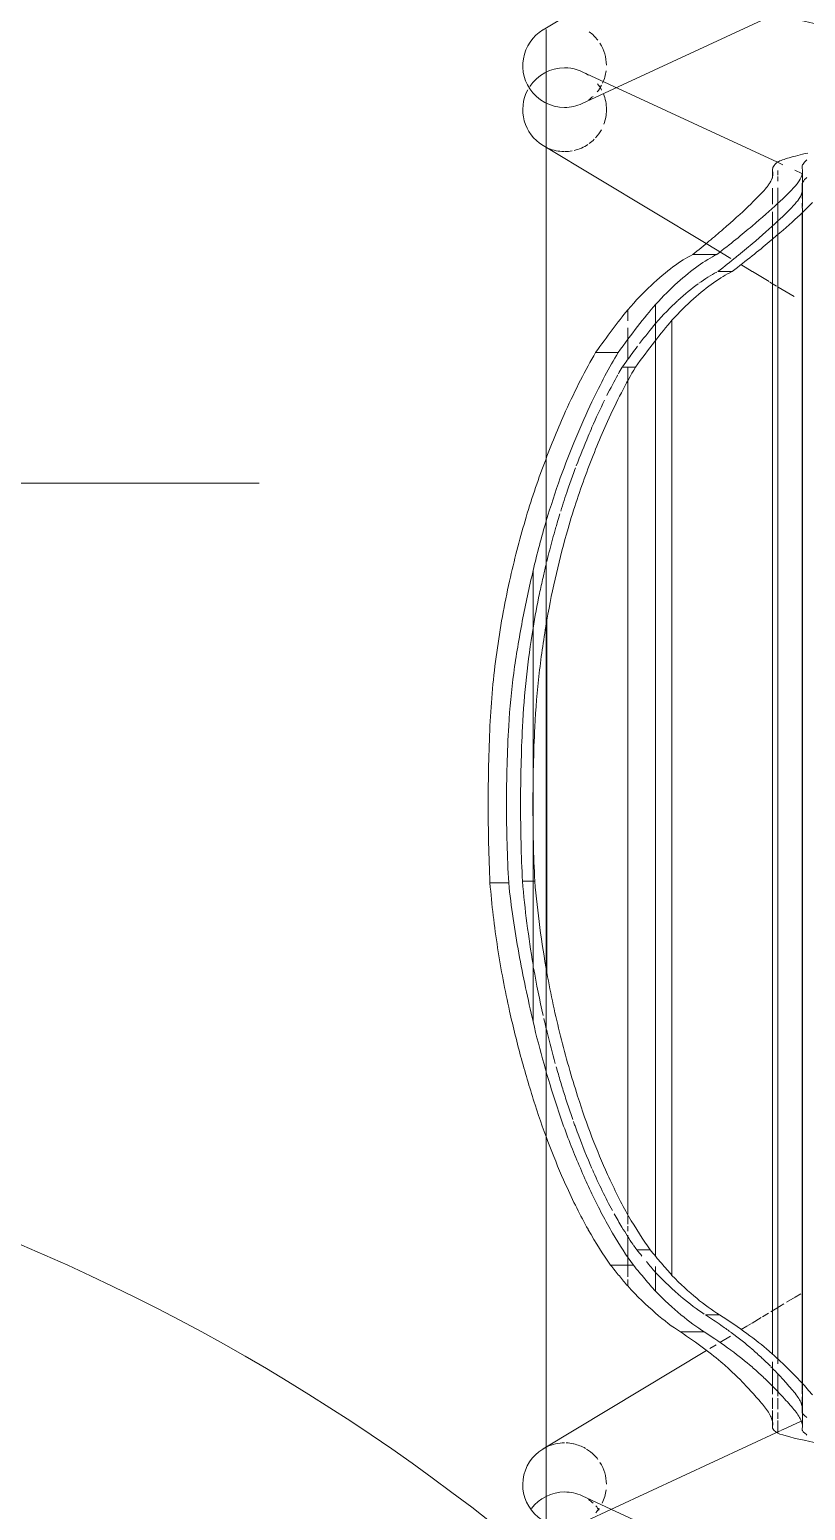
# Model space of a CAD drawing. Header units: millimetres. Extents: x 98018 to 155899, y -1987 to 21700.
# Drawn here: x 105661.9 to 105884.4, y 17855.6 to 18280 of the extents above; entities that cross this region are included whole.
import ezdxf

# ---------------------------------------------------------------- set-up
doc = ezdxf.new("R2010")
doc.units = ezdxf.units.MM
doc.linetypes.add('Осевая', pattern=[3175, 635, -476.25, 1587.5, -476.25])
doc.layers.add('I-FURN-1', color=7, linetype='Continuous', lineweight=9, true_color=0xf0f0f0)
doc.layers.add('Оси-2', color=7, linetype='Осевая', lineweight=9)

# ---------------------------------------------------------------- blocks, each defined once
blk = doc.blocks.new('Chair_IconsOfDenmark_NamNam_WoodChair - 1_187-V14-План разверток пом_ 2_49_ Этаж 2')
at = {"layer": 'I-FURN-1'}
for p, q in [((26.64, 260.87), (54.83, 214)), ((31.75, 192.92), (5.47, 249.64))]:
    blk.add_line(p, q, dxfattribs=at)
for start, end in [(123.4579, 180), (25.0917, 123.4579), (180, 204.8593), (215.0526, 222.767), (307.2529, 324.0118), (231.0127, 242.2413), (245.3134, 262.9377), (270.6963, 302.3007)]:
    blk.add_arc((16.35, 254.69), 12, start, end, dxfattribs=at)
blk.add_open_spline([(25.53, 167.51), (26.11, 170.8), (27.22, 177), (29.28, 187.31), (30.48, 192.06), (31.12, 193.59)], degree=3, knots=[0, 0, 0, 0, 0.25, 0.5, 1, 1, 1, 1], dxfattribs=at)
blk = doc.blocks.new('Chair_IconsOfDenmark_NamNam_WoodChair - 1_187-V15-План разверток пом_ 2_49_ Этаж 2')
at = {"layer": 'I-FURN-1'}
for p, q in [((188.81, 270.72), (188.81, 276.1)), ((165.38, 263.74), (149.05, 263.74)), ((261.79, 263.74), (165.38, 263.74)), ((261.79, 263.74), (165.38, 263.74)), ((189.26, 266.79), (189.26, 263.25)), ((278.31, 263.74), (261.79, 263.74)), ((26.64, 260.87), (54.83, 214)), ((264.14, 259.78), (163.1, 259.78)), ((371.99, 214.14), (400.09, 260.87)), ((31.75, 192.92), (5.47, 249.64)), ((421.27, 249.64), (395.33, 193.66)), ((340.75, 239.38), (340.75, 245.82)), ((79.27, 234.97), (79.27, 241.51)), ((336.59, 238.17), (336.59, 234.38)), ((75.16, 236.61), (73.3, 236.61)), ((87.82, 236.61), (75.9, 236.61)), ((83.69, 234.02), (83.69, 230.18)), ((90.47, 236.61), (89.01, 236.61)), ((93.38, 236.61), (91.06, 236.61)), ((336.59, 236.61), (93.87, 236.61)), ((347.87, 236.61), (338.72, 236.61)), ((353.01, 236.61), (349.9, 236.61)), ((77.21, 228.61), (71.82, 228.61)), ((78.88, 228.61), (77.21, 228.61)), ((78.88, 228.61), (77.21, 228.61)), ((349.14, 228.61), (81.81, 228.61)), ((348.77, 228.61), (81.81, 228.61)), ((354.59, 228.61), (348.77, 228.61)), ((60.16, 214.64), (60.16, 221.48)), ((350.06, 223.91), (76.35, 223.91)), ((368.9, 211.03), (368.9, 217.96)), ((55.38, 213.09), (56.48, 211.26)), ((65.06, 214.31), (65.06, 210.29)), ((367.73, 207.05), (371.99, 214.14)), ((57.11, 210.2), (58.94, 207.17)), ((363.99, 207.05), (363.99, 210.74)), ((60.8, 204.07), (61.76, 202.48)), ((363.99, 206.68), (363.99, 207.05)), ((364.05, 200.95), (365.97, 204.14)), ((61.78, 202.44), (62.57, 201.12)), ((62.68, 200.94), (64.25, 198.33)), ((361.1, 196.04), (363.98, 200.83)), ((64.47, 197.96), (65.53, 196.21)), ((65.91, 195.58), (68.17, 191.81)), ((359.84, 193.94), (360.99, 195.86)), ((32.96, 193.59), (31.12, 193.59)), ((32.76, 190.73), (31.86, 192.68)), ((35.34, 195.1), (32.83, 195.1)), ((34.78, 193.59), (32.96, 193.59)), ((37.05, 193.59), (35.22, 193.59)), ((37.58, 195.1), (35.34, 195.1)), ((41.13, 193.59), (37.96, 193.59)), ((41.21, 195.1), (38.1, 195.1)), ((48.1, 193.59), (41.72, 193.59)), ((50.14, 195.1), (42.28, 195.1)), ((51.56, 195.1), (50.14, 195.1)), ((52.37, 193.59), (51.02, 193.59)), ((378.4, 193.59), (52.45, 193.59)), ((377.09, 195.1), (53.8, 195.1)), ((68.65, 191.02), (70.09, 188.62)), ((356.8, 188.9), (359.56, 193.48)), ((381.06, 195.1), (377.09, 195.1)), ((388.01, 193.59), (378.4, 193.59)), ((387.89, 195.1), (383.31, 195.1)), ((391.21, 193.59), (389.93, 193.59)), ((393.12, 195.1), (390.75, 195.1)), ((392.97, 193.59), (391.58, 193.59)), ((395.33, 193.66), (394.62, 192.13)), ((34.57, 186.84), (32.76, 190.73)), ((70.14, 188.54), (71.08, 186.98)), ((393, 188.63), (392.08, 186.65)), ((33.1, 186.5), (43.37, 186.5)), ((39.68, 186.6), (37.29, 186.6)), ((41.58, 186.6), (39.68, 186.6)), ((380.9, 186.6), (42.36, 186.6)), ((43.5, 186.5), (381, 186.5)), ((381.06, 186.5), (382.24, 186.5)), ((383.55, 186.6), (382.19, 186.6)), ((382.6, 186.5), (392.79, 186.5)), ((386.52, 186.6), (384.89, 186.6)), ((388.82, 186.6), (386.52, 186.6))]:
    blk.add_line(p, q, dxfattribs=at)
for centre, start, end in [((16.35, 254.69), 127.3539, 180), ((16.35, 254.69), 25.0917, 127.3539), ((410.38, 254.69), 61.7005, 148.9747), ((410.38, 254.69), 0, 56.5421), ((16.35, 254.69), 0, 25.0917), ((410.38, 254.69), 157.4126, 179.0711), ((410.38, 254.69), 180, 190.2406), ((410.38, 254.69), 325.4021, 0), ((16.35, 254.69), 330.2063, 347.3289), ((16.35, 254.69), 347.8882, 357.8557), ((410.38, 254.69), 193.2652, 213.8914), ((16.35, 254.69), 307.2529, 315), ((16.35, 254.69), 315, 328.5397), ((410.38, 254.69), 215.9882, 225), ((16.35, 254.69), 228.0907, 235.718), ((16.35, 254.69), 244.0927, 262.9377), ((16.35, 254.69), 270.6963, 302.3007), ((410.38, 254.69), 227.7598, 241.4145), ((410.38, 254.69), 249.8446, 269.42), ((410.38, 254.69), 270, 292.2819), ((410.38, 254.69), 297.7587, 308.2589)]:
    blk.add_arc(centre, 12, start, end, dxfattribs=at)
for points in [[(152.06, 270.48), (158.03, 271.8), (170.13, 274.11), (182.53, 275.59), (188.81, 276.1)], [(188.81, 276.1), (196.32, 276.44), (211.32, 276.79), (226.32, 276.44), (233.81, 276.1)], [(233.81, 276.1), (240.92, 275.77), (254.94, 274.46), (268.57, 271.96), (275.29, 270.48)], [(125.2, 263.16), (129.49, 264.53), (138.25, 267.16), (147.4, 269.44), (152.06, 270.48)], [(188.81, 270.72), (181.99, 270.04), (168.54, 268.05), (155.48, 265.17), (149.05, 263.74)], [(233.81, 270.72), (226.32, 271.14), (211.32, 271.57), (196.32, 271.14), (188.81, 270.72)], [(278.31, 263.74), (273.54, 264.81), (263.88, 266.93), (248.96, 269.45), (238.89, 270.43), (233.81, 270.72)], [(275.29, 270.48), (278.25, 269.82), (284.08, 268.42), (289.76, 266.85), (292.56, 266.03)], [(102.38, 254.4), (105.82, 255.93), (113.08, 258.98), (121.04, 261.83), (125.2, 263.16)], [(149.05, 263.74), (144.92, 262.77), (136.82, 260.67), (129.02, 258.29), (125.2, 257.04)], [(150.77, 260.84), (155.22, 261.85), (159.76, 262.76), (164.37, 263.57)], [(189.26, 263.25), (184.83, 262.88), (176.04, 261.9), (167.39, 260.52), (163.1, 259.78)], [(165.38, 263.74), (169.3, 264.38), (177.21, 265.57), (185.23, 266.45), (189.26, 266.79)], [(189.26, 266.79), (196.63, 267.14), (211.37, 267.5), (226.11, 267.13), (233.49, 266.78)], [(233.49, 263.25), (226.11, 263.59), (211.37, 263.95), (196.63, 263.6), (189.26, 263.25)], [(233.49, 266.78), (238.27, 266.56), (247.78, 265.78), (257.14, 264.47), (261.79, 263.74)], [(264.14, 259.78), (259.11, 260.63), (248.98, 262.13), (238.68, 263), (233.49, 263.25)], [(261.79, 263.74), (265.15, 263.19), (268.46, 262.57), (271.73, 261.89)], [(292.56, 259.95), (290.24, 260.63), (285.54, 261.96), (280.74, 263.17), (278.31, 263.74)], [(292.56, 266.03), (298.36, 264.33), (309.4, 260.59), (319.28, 256.47), (323.94, 254.4)], [(163.1, 259.78), (156.88, 258.67), (144.76, 256.03), (133.25, 252.73), (127.65, 250.96)], [(137.09, 257.37), (140.03, 258.19), (143, 258.97), (146.01, 259.71)], [(146.01, 259.71), (147.3, 260.03), (148.61, 260.34), (149.92, 260.64)], [(290.35, 253.71), (286.15, 254.92), (277.57, 257.16), (268.67, 258.99), (264.14, 259.78)], [(280.89, 259.82), (282.02, 259.54), (283.15, 259.25), (284.27, 258.96)], [(284.27, 258.96), (286.31, 258.43), (288.34, 257.87), (290.35, 257.3)], [(326.66, 246.84), (323.36, 248.4), (316.43, 251.51), (304.97, 256), (296.8, 258.69), (292.56, 259.95)], [(125.2, 257.04), (120.48, 255.51), (111.5, 252.21), (103.46, 248.64), (99.67, 246.84)], [(127.65, 254.57), (129.06, 255.01), (130.47, 255.44), (131.89, 255.87)], [(131.89, 255.87), (133.28, 256.28), (134.69, 256.69), (136.1, 257.09)], [(290.35, 257.3), (290.9, 257.14), (291.45, 256.98), (292, 256.82)], [(292, 256.82), (292.85, 256.57), (293.7, 256.32), (294.53, 256.06)], [(295.33, 255.81), (297.39, 255.17), (299.41, 254.51), (301.39, 253.83)], [(89.56, 247.98), (93.41, 250.14), (97.68, 252.3), (102.38, 254.4)], [(127.65, 250.96), (123.57, 249.67), (115.76, 246.91), (108.66, 243.92), (105.29, 242.4)], [(119.19, 251.71), (119.59, 251.86), (120, 252.01), (120.41, 252.15)], [(121.02, 252.37), (121.75, 252.63), (122.5, 252.88), (123.25, 253.14)], [(123.25, 253.14), (124.69, 253.63), (126.16, 254.11), (127.65, 254.57)], [(321.02, 242.4), (316.48, 244.43), (306.83, 248.46), (296.03, 252.07), (290.35, 253.71)], [(301.39, 253.83), (302.82, 253.34), (304.22, 252.85), (305.6, 252.34)], [(305.6, 252.34), (306.34, 252.07), (307.07, 251.8), (307.79, 251.53)], [(308.31, 251.34), (311.25, 250.22), (314.09, 249.08), (316.84, 247.92)], [(323.94, 254.4), (327.08, 253), (333.02, 250.15), (338.29, 247.26), (340.75, 245.82)], [(79.27, 241.51), (82.24, 243.62), (85.62, 245.76), (89.42, 247.9)], [(99.67, 246.84), (95.58, 244.9), (88.09, 240.93), (81.98, 236.94), (79.27, 234.97)], [(89.42, 247.9), (89.46, 247.93), (89.51, 247.95), (89.56, 247.98)], [(94.93, 240.99), (98.5, 242.94), (102.42, 244.86), (106.7, 246.74)], [(316.84, 247.92), (317.69, 247.56), (318.53, 247.21), (319.37, 246.84)], [(319.37, 246.84), (322.08, 245.67), (324.66, 244.47), (327.12, 243.25)], [(340.75, 239.38), (338.65, 240.63), (334.2, 243.14), (329.26, 245.62), (326.66, 246.84)], [(105.29, 242.4), (100.92, 240.42), (92.95, 236.35), (86.52, 232.22), (83.69, 230.18)], [(336.59, 234.38), (334.3, 235.73), (329.41, 238.44), (323.92, 241.1), (321.02, 242.4)], [(328.52, 242.56), (330.58, 241.52), (332.54, 240.47), (334.41, 239.42)], [(340.75, 245.82), (343.08, 244.18), (347.45, 240.98), (351.25, 238.02), (353.01, 236.61)], [(73.3, 236.61), (74.22, 237.38), (76.13, 238.98), (78.19, 240.66), (79.27, 241.51)], [(85.19, 235.07), (86.75, 236.13), (88.41, 237.2), (90.18, 238.27)], [(90.18, 238.27), (91.41, 239.01), (92.69, 239.75), (94.02, 240.49)], [(334.67, 239.28), (335.32, 238.91), (335.96, 238.54), (336.59, 238.17)], [(336.59, 238.17), (337.96, 237.2), (339.27, 236.25), (340.54, 235.31)], [(354.59, 228.61), (352.65, 230.25), (348.42, 233.7), (343.43, 237.44), (340.75, 239.38)], [(60.16, 221.48), (61.59, 223.75), (65.21, 228.56), (70.35, 233.85), (73.3, 236.61)], [(79.27, 234.97), (77.9, 233.85), (75.28, 231.66), (72.93, 229.61), (71.82, 228.61)], [(81.82, 232.51), (82.43, 233), (83.05, 233.51), (83.69, 234.02)], [(83.69, 234.02), (84.12, 234.33), (84.55, 234.63), (85, 234.94)], [(350.06, 223.91), (348.18, 225.51), (344.05, 228.87), (339.2, 232.5), (336.59, 234.38)], [(340.54, 235.31), (341.24, 234.79), (341.92, 234.28), (342.58, 233.78)], [(353.01, 236.61), (355.65, 234.29), (360.33, 229.8), (365.59, 223.52), (367.99, 219.75), (368.9, 217.96)], [(83.69, 230.18), (82.33, 229.07), (79.76, 226.92), (77.44, 224.89), (76.35, 223.91)], [(77.21, 228.61), (78.19, 229.46), (79.22, 230.34), (80.3, 231.25)], [(343.33, 233.21), (345.42, 231.62), (347.36, 230.08), (349.14, 228.61)], [(71.82, 228.61), (69.24, 226.09), (64.72, 221.22), (61.47, 216.76), (60.16, 214.64)], [(70.19, 221.23), (72.2, 223.6), (74.54, 226.06), (77.21, 228.61)], [(349.14, 228.61), (351.56, 226.44), (353.71, 224.33), (355.6, 222.29)], [(368.9, 211.03), (368.05, 212.74), (365.85, 216.34), (361.11, 222.24), (356.93, 226.45), (354.59, 228.61)], [(51.05, 209.28), (52.49, 210.94), (55.45, 214.64), (58.56, 219.08), (60.16, 221.48)], [(76.35, 223.91), (73.86, 221.46), (69.48, 216.73), (66.33, 212.37), (65.06, 210.29)], [(65.27, 214.65), (66.58, 216.71), (68.19, 218.88), (70.11, 221.14)], [(363.99, 206.68), (363.16, 208.36), (361.02, 211.9), (356.41, 217.69), (352.34, 221.79), (350.06, 223.91)], [(355.68, 222.2), (357.54, 220.19), (359.13, 218.25), (360.49, 216.38)], [(368.9, 217.96), (370.21, 216.31), (372.72, 213.21), (374.99, 210.52), (376.08, 209.28)], [(60.16, 214.64), (58.39, 211.91), (56.67, 209.4), (54.99, 207.12)], [(62.07, 209.87), (63.05, 211.28), (64.04, 212.76), (65.06, 214.31)], [(360.62, 216.21), (361.91, 214.42), (362.98, 212.71), (363.82, 211.08)], [(45.24, 203.16), (46.17, 204.05), (48.08, 205.97), (50.05, 208.14), (51.05, 209.28)], [(65.06, 210.29), (63.22, 207.44), (59.65, 202.21), (56.28, 197.93), (54.64, 196.04)], [(60.13, 207.17), (60.77, 208.04), (61.41, 208.94), (62.07, 209.87)], [(363.99, 210.74), (365.44, 208.88), (366.82, 207.14), (368.13, 205.52)], [(377.02, 200.94), (375.82, 202.36), (373.26, 205.46), (370.4, 209.09), (368.9, 211.03)], [(376.08, 209.28), (378.5, 206.49), (382.87, 201.65), (386.27, 198.35), (387.72, 197.09)], [(54.94, 207.05), (53.28, 204.79), (51.66, 202.76), (50.1, 200.94)], [(54.99, 207.12), (54.97, 207.09), (54.95, 207.07), (54.94, 207.05)], [(372.48, 196.04), (371.23, 197.52), (368.56, 200.78), (365.57, 204.62), (363.99, 206.68)], [(368.17, 205.47), (369.49, 203.83), (370.75, 202.32), (371.93, 200.94)], [(38.29, 197.09), (39.26, 197.83), (41.39, 199.59), (43.89, 201.88), (45.24, 203.16)], [(50.1, 200.94), (49.26, 199.98), (47.62, 198.15), (46.02, 196.49), (45.24, 195.71)], [(52.67, 198.12), (53.5, 199.02), (54.34, 199.96), (55.2, 200.94)], [(371.93, 200.94), (374.33, 198.12), (378.64, 193.23), (381.97, 189.89), (383.38, 188.62)], [(388.42, 188.62), (387.01, 189.89), (383.71, 193.23), (379.42, 198.12), (377.02, 200.94)], [(33.06, 195.07), (33.72, 194.92), (35.26, 195.1), (37.21, 196.26), (38.29, 197.09)], [(45.24, 195.71), (43.71, 194.19), (40.89, 191.49), (38.55, 189.46), (37.5, 188.62)], [(47.62, 193.09), (48.42, 193.84), (49.26, 194.66), (50.14, 195.53)], [(54.64, 196.04), (53.87, 195.15), (52.35, 193.45), (50.87, 191.9), (50.14, 191.16)], [(50.29, 195.67), (51.06, 196.44), (51.84, 197.24), (52.64, 198.09)], [(383.78, 183.64), (382.4, 184.92), (379.13, 188.28), (374.86, 193.2), (372.48, 196.04)], [(387.72, 197.09), (388.02, 196.83), (388.61, 196.36), (389.15, 195.99), (389.42, 195.82)], [(389.42, 195.82), (390, 195.47), (391.15, 194.98), (392.28, 194.96), (392.84, 195.07)], [(31.12, 193.59), (31.28, 193.84), (31.59, 194.28), (31.88, 194.6), (32.01, 194.73)], [(32.83, 195.1), (32.91, 195.1), (32.98, 195.09), (33.06, 195.07)], [(50.14, 191.16), (48.54, 189.54), (45.6, 186.66), (43.18, 184.52), (42.09, 183.64)], [(42.55, 188.62), (43.59, 189.44), (44.74, 190.43), (46, 191.59)], [(46.1, 191.67), (46.59, 192.12), (47.1, 192.59), (47.62, 193.09)], [(392.84, 195.07), (392.93, 195.09), (393.03, 195.1), (393.12, 195.1)], [(395.4, 193.59), (395.79, 192.85), (396.6, 190.64), (397.48, 187.03), (397.95, 184.92)], [(37.5, 188.62), (36.45, 187.78), (34.56, 186.6), (33.1, 186.41), (32.47, 186.57)], [(37.49, 186.57), (38.12, 186.41), (39.59, 186.6), (41.49, 187.78), (42.55, 188.62)], [(383.38, 188.62), (383.57, 188.46), (383.75, 188.3), (383.93, 188.15)], [(383.93, 188.15), (384.11, 188.01), (384.28, 187.87), (384.45, 187.74)], [(384.45, 187.74), (385.15, 187.23), (385.83, 186.87), (386.52, 186.68)], [(389.42, 187.8), (389.26, 187.92), (388.93, 188.17), (388.6, 188.47), (388.42, 188.62)], [(393.59, 186.57), (392.9, 186.44), (391.53, 186.52), (390.12, 187.26), (389.42, 187.8)], [(32.01, 186.56), (31.81, 186.49), (31.38, 186.19), (30.87, 185.58), (30.6, 185.19)], [(32.47, 186.57), (32.39, 186.59), (32.24, 186.61), (32.09, 186.58), (32.01, 186.56)], [(35.63, 185.19), (35.89, 185.57), (36.13, 185.87), (36.36, 186.09)], [(36.36, 186.09), (36.59, 186.32), (36.8, 186.47), (37, 186.54)], [(37, 186.54), (37.08, 186.57), (37.16, 186.59), (37.24, 186.6)], [(37.24, 186.6), (37.33, 186.6), (37.41, 186.59), (37.49, 186.57)], [(386.52, 186.68), (386.93, 186.56), (387.34, 186.5), (387.75, 186.5)], [(387.75, 186.5), (388.02, 186.5), (388.28, 186.52), (388.55, 186.57)], [(388.55, 186.57), (388.64, 186.59), (388.73, 186.6), (388.82, 186.6)], [(388.82, 186.6), (389.11, 186.6), (389.41, 186.51), (389.72, 186.33)], [(389.72, 186.33), (390.13, 186.1), (390.55, 185.72), (390.99, 185.19)], [(393.86, 186.6), (393.77, 186.6), (393.68, 186.59), (393.59, 186.57)], [(394.76, 186.33), (394.45, 186.51), (394.15, 186.6), (393.86, 186.6)], [(396.02, 185.19), (395.59, 185.72), (395.17, 186.1), (394.76, 186.33)]]:
    blk.add_open_spline(points, degree=3, dxfattribs=at)
for points, knots in [([(271.73, 261.89), (273.28, 261.57), (276.01, 260.98), (278.71, 260.34), (279.88, 260.06)], [0.3391796, 0.3391796, 0.3391796, 0.3391796, 0.5, 0.6238323, 0.6238323, 0.6238323, 0.6238323]), ([(106.95, 246.84), (110.1, 248.21), (114.14, 249.86), (118.4, 251.43), (119.19, 251.71)], [0, 0, 0, 0, 0.5, 0.6115554, 0.6115554, 0.6115554, 0.6115554]), ([(55.2, 200.94), (56.75, 202.74), (58.37, 204.77), (60.03, 207.02), (60.04, 207.05)], [0, 0, 0, 0, 0.5, 0.5050497, 0.5050497, 0.5050497, 0.5050497]), ([(25.53, 167.51), (26.11, 170.8), (27.22, 177), (29.28, 187.31), (30.48, 192.06), (31.12, 193.59)], [0, 0, 0, 0, 0.25, 0.5, 1, 1, 1, 1]), ([(32.01, 194.73), (32.18, 194.88), (32.45, 195.05), (32.73, 195.1), (32.83, 195.1)], [0, 0, 0, 0, 0.5, 0.7895212, 0.7895212, 0.7895212, 0.7895212]), ([(393.12, 195.1), (393.43, 195.1), (394.16, 194.88), (394.94, 194.15), (395.4, 193.59)], [0.1164263, 0.1164263, 0.1164263, 0.1164263, 0.5, 1, 1, 1, 1])]:
    blk.add_open_spline(points, degree=3, knots=knots, dxfattribs=at)
blk = doc.blocks.new('Chair_IconsOfDenmark_NamNam_WoodChair - 1_187-V16-План разверток пом_ 2_49_ Этаж 2')
at = {"layer": 'I-FURN-1'}
blk.add_line((421.27, 249.64), (395.33, 193.66), dxfattribs=at)
for start, end in [(0, 52.6461), (335.1407, 0), (317.233, 324.9474), (304.282, 311.9093)]:
    blk.add_arc((410.38, 254.69), 12, start, end, dxfattribs=at)
blk = doc.blocks.new('Баффл акустический подвесной - 1180мм-V40-План разверток пом_ 2_49_ Этаж 2')
at = {"layer": 'I-FURN-1'}
for start in [360, 0]:
    blk.add_arc((0, 0), 590, start, 180, dxfattribs=at)

msp = doc.modelspace()

# ---------------------------------------------------------------- linework, layer by layer
at = {"layer": 'Оси-2'}
for p, q in [((105810, 14470), (105810, 19050)), ((101917.75, 18150), (108600, 18150))]:
    msp.add_line(p, q, dxfattribs=at)

# ---------------------------------------------------------------- block references
at = {"layer": 'I-FURN-1', "rotation": 90.00000000000017}
for name, p in [('Chair_IconsOfDenmark_NamNam_WoodChair - 1_187-V14-План разверток пом_ 2_49_ Этаж 2', (106070, 18253.28)), ('Chair_IconsOfDenmark_NamNam_WoodChair - 1_187-V15-План разверток пом_ 2_49_ Этаж 2', (106070, 17846.63)), ('Chair_IconsOfDenmark_NamNam_WoodChair - 1_187-V16-План разверток пом_ 2_49_ Этаж 2', (106070, 17438.52))]:
    msp.add_blockref(name, p, dxfattribs=at)
at = {"layer": 'I-FURN-1'}
msp.add_blockref('Баффл акустический подвесной - 1180мм-V40-План разверток пом_ 2_49_ Этаж 2', (105430, 17388), dxfattribs=at)

doc.saveas('drawing.dxf')
